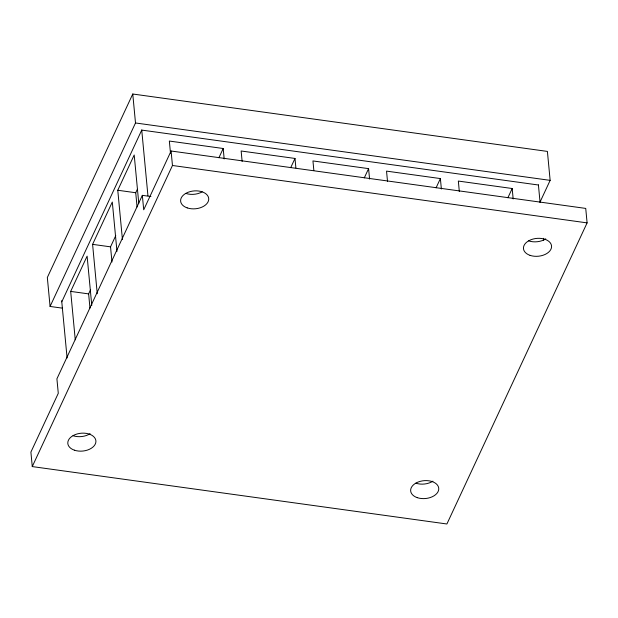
<?xml version="1.0" encoding="UTF-8"?>
<svg xmlns="http://www.w3.org/2000/svg" width="618" height="618" viewBox="0 0 618 618"><rect width="100%" height="100%" fill="white"/><g stroke="black" fill="none" stroke-linecap="round" stroke-linejoin="round"><path stroke-width="0.93" d="M539.97 202.21L550.144 180.363L547.401 151.418L132.762 94.013L47.331 277.497L50.073 306.451L62.495 308.166M50.073 306.451L135.504 122.967L132.762 94.013M61.785 301.808L141.738 130.089L538.425 185.006M75.257 339.815L70.684 291.402L87.115 256.122L91.781 305.477M97.25 293.72L92.592 244.357L112.306 202.016L116.972 251.371M122.441 239.614L117.775 190.251L134.206 154.971L138.787 203.376M89.981 308.127L88.629 293.89L90.637 289.587M111.974 262.032L110.537 246.845L115.767 235.605M137.072 206.976L135.728 192.739L137.335 189.293M142.341 195.342L56.91 378.826L58.285 393.303L30.9 452.113L32.267 466.582L446.907 523.987L587.1 222.882L585.733 208.413L171.093 151.008L143.708 209.819L142.341 195.342L150.939 196.532M32.267 466.582L172.461 165.485L171.093 151.008M218.896 157.752L223.198 148.505L169.347 141.051L170.514 153.395M290.692 167.687L294.995 158.447L241.144 150.993L242.132 161.437M364.288 177.876L368.591 168.637L312.947 160.935L313.844 170.421M436.084 187.818L440.387 178.571L386.536 171.116L387.525 181.561M507.888 197.752L512.191 188.513L458.34 181.059L459.321 191.503M135.504 122.967L550.144 180.363M172.461 165.485L587.1 222.882M117.775 190.251L135.728 192.739M92.592 244.357L110.537 246.845M70.684 291.402L88.629 293.89M538.409 184.844L540.039 202.024M543.461 238.293L543.647 240.201M512.191 188.513L513.172 198.957M440.387 178.571L441.376 189.015M368.591 168.637L369.579 179.073M294.995 158.447L295.891 167.941M223.198 148.505L224.179 158.95M141.723 129.927L147.949 195.782M61.676 300.696L67.092 357.961M202.217 191.827A14.114 8.961 -5.4 0 1 185.848 193.419M545.748 238.872A14.114 8.961 -5.4 0 1 528.691 240.881M432.932 481.159A14.114 8.961 -5.4 0 1 415.875 483.176M90.097 433.697A14.114 8.961 -5.4 0 1 73.04 435.713M530.059 255.358A14.114 8.961 -5.4 0 0 551.573 246.837A14.114 8.961 -5.4 0 0 530.893 239.761A14.114 8.961 -5.4 0 0 530.059 255.358M187.215 207.895A14.114 8.961 -5.4 0 0 208.737 199.375A14.114 8.961 -5.4 0 0 188.057 192.298A14.114 8.961 -5.4 0 0 187.215 207.895M74.407 450.19A14.114 8.961 -5.4 0 0 95.921 441.669A14.114 8.961 -5.4 0 0 75.242 434.593A14.114 8.961 -5.4 0 0 74.407 450.19M417.25 497.652A14.114 8.961 -5.4 0 0 438.765 489.132A14.114 8.961 -5.4 0 0 418.085 482.055A14.114 8.961 -5.4 0 0 417.25 497.652"/></g></svg>
